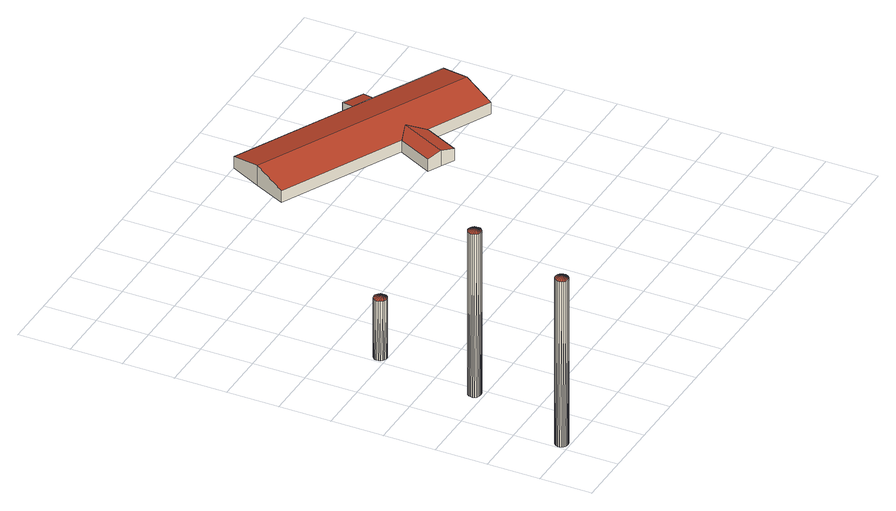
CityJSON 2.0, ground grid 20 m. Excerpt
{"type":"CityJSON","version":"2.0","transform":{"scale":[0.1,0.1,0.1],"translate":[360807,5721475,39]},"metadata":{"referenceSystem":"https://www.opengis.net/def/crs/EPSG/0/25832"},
"CityObjects":{
"building1":{"type":"Building","attributes":{"Geometrietyp2DReferenz":"1000","Gemeindeschluessel":"05562012","function":"51002_1251","roofType":"1000","measuredHeight":67.94},"geometry":[{"type":"Solid","lod":"2","boundaries":[[[[0,1,2]],[[1,3,2]],[[4,5,0]],[[5,1,0]],[[6,7,4]],[[7,5,4]],[[8,9,6]],[[9,7,6]],[[10,11,8]],[[11,9,8]],[[12,13,10]],[[13,11,10]],[[14,15,12]],[[15,13,12]],[[16,17,14]],[[17,15,14]],[[18,19,16]],[[19,17,16]],[[20,21,18]],[[21,19,18]],[[22,23,20]],[[23,21,20]],[[24,25,22]],[[25,23,22]],[[26,27,24]],[[27,25,24]],[[28,29,26]],[[29,27,26]],[[30,31,28]],[[31,29,28]],[[32,33,30]],[[33,31,30]],[[34,35,32]],[[35,33,32]],[[36,37,38]],[[38,37,34]],[[37,35,34]],[[39,36,38]],[[2,3,39]],[[3,36,39]],[[3,1,36]],[[1,5,36]],[[5,7,36]],[[7,9,36]],[[9,11,36]],[[11,13,36]],[[13,15,36]],[[15,17,36]],[[17,19,36]],[[19,21,36]],[[21,23,36]],[[23,25,36]],[[25,27,36]],[[27,29,36]],[[29,31,36]],[[31,33,36]],[[33,35,36]],[[35,37,36]],[[0,2,4]],[[2,39,4]],[[39,38,4]],[[38,34,4]],[[34,32,4]],[[32,30,4]],[[30,28,4]],[[28,26,4]],[[26,24,4]],[[24,22,4]],[[22,20,4]],[[20,18,4]],[[18,16,4]],[[16,14,4]],[[14,12,4]],[[12,10,4]],[[10,8,4]],[[8,6,4]]]],"semantics":{"surfaces":[{"type":"WallSurface"},{"type":"GroundSurface"},{"type":"RoofSurface"}],"values":[[0,0,0,0,0,0,0,0,0,0,0,0,0,0,0,0,0,0,0,0,0,0,0,0,0,0,0,0,0,0,0,0,0,0,0,0,0,0,0,0,1,1,1,1,1,1,1,1,1,1,1,1,1,1,1,1,1,1,2,2,2,2,2,2,2,2,2,2,2,2,2,2,2,2,2,2]]}}]},
"building2":{"type":"Building","attributes":{"Geometrietyp2DReferenz":"1000","Gemeindeschluessel":"05562012","function":"51002_1251","roofType":"1000","measuredHeight":67.06},"geometry":[{"type":"Solid","lod":"2","boundaries":[[[[40,41,42]],[[41,43,42]],[[44,45,40]],[[45,41,40]],[[46,47,44]],[[47,45,44]],[[48,49,46]],[[49,47,46]],[[50,51,48]],[[51,49,48]],[[52,53,50]],[[53,51,50]],[[54,55,52]],[[55,53,52]],[[56,57,54]],[[57,55,54]],[[58,59,56]],[[59,57,56]],[[60,61,58]],[[61,59,58]],[[62,63,60]],[[63,61,60]],[[64,65,62]],[[65,63,62]],[[66,67,64]],[[67,65,64]],[[68,69,66]],[[69,67,66]],[[70,71,68]],[[71,69,68]],[[72,73,70]],[[73,71,70]],[[74,75,72]],[[75,73,72]],[[76,77,74]],[[77,75,74]],[[78,79,76]],[[79,77,76]],[[42,43,78]],[[43,79,78]],[[43,41,79]],[[41,45,79]],[[45,47,79]],[[47,49,79]],[[49,51,79]],[[51,53,79]],[[53,55,79]],[[55,57,79]],[[57,59,79]],[[59,61,79]],[[61,63,79]],[[63,65,79]],[[65,67,79]],[[67,69,79]],[[69,71,79]],[[71,73,79]],[[73,75,79]],[[75,77,79]],[[40,42,44]],[[42,78,44]],[[78,76,44]],[[76,74,44]],[[74,72,44]],[[72,70,44]],[[70,68,44]],[[68,66,44]],[[66,64,44]],[[64,62,44]],[[62,60,44]],[[60,58,44]],[[58,56,44]],[[56,54,44]],[[54,52,44]],[[52,50,44]],[[50,48,44]],[[48,46,44]]]],"semantics":{"surfaces":[{"type":"WallSurface"},{"type":"GroundSurface"},{"type":"RoofSurface"}],"values":[[0,0,0,0,0,0,0,0,0,0,0,0,0,0,0,0,0,0,0,0,0,0,0,0,0,0,0,0,0,0,0,0,0,0,0,0,0,0,0,0,1,1,1,1,1,1,1,1,1,1,1,1,1,1,1,1,1,1,2,2,2,2,2,2,2,2,2,2,2,2,2,2,2,2,2,2]]}}]},
"building3":{"type":"Building","attributes":{"Geometrietyp2DReferenz":"1000","Gemeindeschluessel":"05562012","function":"51002_1251","roofType":"1000","measuredHeight":24.34},"geometry":[{"type":"Solid","lod":"2","boundaries":[[[[80,81,82]],[[81,83,82]],[[84,85,80]],[[85,81,80]],[[86,87,84]],[[87,85,84]],[[88,89,86]],[[89,87,86]],[[90,91,88]],[[91,89,88]],[[92,93,90]],[[93,91,90]],[[94,95,92]],[[95,93,92]],[[96,97,94]],[[97,95,94]],[[98,99,96]],[[99,97,96]],[[100,101,98]],[[101,99,98]],[[102,103,100]],[[103,101,100]],[[104,105,102]],[[105,103,102]],[[106,107,104]],[[108,109,110]],[[107,105,104]],[[110,111,106]],[[111,107,106]],[[109,111,110]],[[112,113,108]],[[113,109,108]],[[114,115,112]],[[115,113,112]],[[116,117,114]],[[117,115,114]],[[118,119,116]],[[119,117,116]],[[82,83,118]],[[83,119,118]],[[83,81,119]],[[81,85,119]],[[85,87,119]],[[87,89,119]],[[89,91,119]],[[91,93,119]],[[93,95,119]],[[95,97,119]],[[97,99,119]],[[99,101,119]],[[101,103,119]],[[103,105,119]],[[105,107,119]],[[107,111,119]],[[111,109,119]],[[109,113,119]],[[113,115,119]],[[115,117,119]],[[80,82,84]],[[82,118,84]],[[118,116,84]],[[116,114,84]],[[114,112,84]],[[112,108,84]],[[108,110,84]],[[110,106,84]],[[106,104,84]],[[104,102,84]],[[102,100,84]],[[100,98,84]],[[98,96,84]],[[96,94,84]],[[94,92,84]],[[92,90,84]],[[90,88,84]],[[88,86,84]]]],"semantics":{"surfaces":[{"type":"WallSurface"},{"type":"GroundSurface"},{"type":"RoofSurface"}],"values":[[0,0,0,0,0,0,0,0,0,0,0,0,0,0,0,0,0,0,0,0,0,0,0,0,0,0,0,0,0,0,0,0,0,0,0,0,0,0,0,0,1,1,1,1,1,1,1,1,1,1,1,1,1,1,1,1,1,1,2,2,2,2,2,2,2,2,2,2,2,2,2,2,2,2,2,2]]}}]},
"building4":{"type":"Building","attributes":{"Gemeindeschluessel":"05562012","Geometrietyp2DReferenz":"3000","function":"31001_2724"},"address":[{"country":"Germany","locality":"Dorsten","thoroughfareNumber":"81","thoroughfareName":"Achterfeld"}],"children":["building4-1","building4-2"]},
"building4-1":{"type":"BuildingPart","attributes":{"roofType":"3100","measuredHeight":8.16},"parents":["building4"],"geometry":[{"type":"Solid","lod":"2","boundaries":[[[[120,121,122,123]],[[124,125,121,120]],[[126,127,125,124]],[[128,129,127,126]],[[130,131,129,128]],[[132,133,131,130]],[[134,135,133,132]],[[136,137,135,134]],[[138,139,137,136]],[[140,141,139,138]],[[123,122,142,143]],[[134,132,130,128,126,124,120,136]],[[121,125,127,129,131,133,135,137,139,141,142,122]],[[143,142,141,140]],[[143,144,140,138,136,120,123]],[[140,144,143]]]],"semantics":{"surfaces":[{"type":"WallSurface"},{"type":"RoofSurface"},{"type":"GroundSurface"},{"type":"ClosureSurface"}],"values":[[0,0,0,0,0,0,0,0,0,0,0,1,2,3,1,3]]}}]},
"building4-2":{"type":"BuildingPart","attributes":{"roofType":"5000","measuredHeight":6.2},"parents":["building4"],"geometry":[{"type":"Solid","lod":"2","boundaries":[[[[145,146,147,148]],[[143,142,146,145]],[[149,150,141,140]],[[148,147,150,149]],[[148,149,140,144]],[[143,145,148,144]],[[146,142,141,150,147]],[[140,141,142,143]],[[140,143,144]]]],"semantics":{"surfaces":[{"type":"WallSurface"},{"type":"RoofSurface"},{"type":"GroundSurface"},{"type":"ClosureSurface"}],"values":[[0,0,0,0,1,1,2,3,3]]}}]},
"building5":{"type":"Building","attributes":{"Geometrietyp2DReferenz":"3000","Gemeindeschluessel":"05562012","function":"51009_1610","roofType":"2100","measuredHeight":4.44},"geometry":[{"type":"Solid","lod":"2","boundaries":[[[[151,152,153,154]],[[155,156,152,151]],[[157,158,156,155]],[[159,160,158,157]],[[161,162,160,159]],[[154,153,162,161]],[[159,157,155,151,154,161]],[[152,156,158,160,162,153]]]],"semantics":{"surfaces":[{"type":"WallSurface"},{"type":"RoofSurface"},{"type":"GroundSurface"}],"values":[[0,0,0,0,0,0,1,2]]}}]}
},
"vertices":[
[48,40,692],[48,40,12],[43,46,692],[43,46,12],[50,33,692],[50,33,12],[50,25,692],[50,25,12],[48,17,692],[48,17,12],[43,11,692],[43,11,12],[37,6,692],[37,6,12],[30,4,692],[30,4,12],[22,4,692],[22,4,12],[14,6,692],[14,6,12],[8,11,692],[8,11,12],[4,17,692],[4,17,12],[1,25,692],[1,25,12],[1,33,692],[1,33,12],[4,40,692],[4,40,12],[8,46,692],[8,46,12],[14,51,692],[14,51,12],[22,53,692],[22,53,12],[37,51,12],[30,53,12],[30,53,692],[37,51,692],
[191,445,682],[191,445,12],[186,452,682],[186,452,12],[193,438,682],[193,438,12],[193,430,682],[193,430,12],[191,423,682],[191,423,12],[186,416,682],[186,416,12],[180,412,682],[180,412,12],[172,409,682],[172,409,12],[165,409,682],[165,409,12],[157,412,682],[157,412,12],[151,416,682],[151,416,12],[146,423,682],[146,423,12],[144,430,682],[144,430,12],[144,438,682],[144,438,12],[146,445,682],[146,445,12],[151,452,682],[151,452,12],[157,456,682],[157,456,12],[165,459,682],[165,459,12],[172,459,682],[172,459,12],[180,456,682],[180,456,12],
[251,836,255],[251,836,11],[246,843,255],[246,843,11],[253,829,255],[253,829,11],[253,821,255],[253,821,11],[251,814,255],[251,814,11],[246,807,255],[246,807,11],[240,803,255],[240,803,11],[233,800,255],[233,800,11],[225,800,255],[225,800,11],[217,803,255],[217,803,11],[211,807,255],[211,807,11],[206,814,255],[206,814,11],[204,821,255],[204,821,11],[204,829,255],[204,829,11],[211,843,255],[211,843,11],[206,836,255],[206,836,11],[217,847,255],[217,847,11],[225,850,255],[225,850,11],[233,850,255],[233,850,11],[240,847,255],[240,847,11],
[999,1680,89],[999,1680,7],[939,1559,7],[939,1559,55],[1058,1801,55],[1058,1801,7],[1519,1575,55],[1519,1575,7],[1527,1571,55],[1527,1571,7],[1590,1540,55],[1590,1540,7],[1599,1536,55],[1599,1536,7],[1870,1402,55],[1870,1402,7],[1811,1282,89],[1811,1282,7],[1752,1161,55],[1752,1161,7],[1506,1281,55],[1506,1281,7],[1404,1331,7],[1404,1331,55],[1480,1356,69],
[1338,1196,55],[1338,1196,7],[1389,1171,7],[1389,1171,69],[1440,1146,55],[1440,1146,7],
[1519,1575,54],[1519,1575,10],[1527,1571,10],[1527,1571,54],[1544,1626,40],[1544,1626,10],[1625,1587,40],[1625,1587,10],[1599,1536,54],[1599,1536,10],[1590,1540,54],[1590,1540,10]
]}
